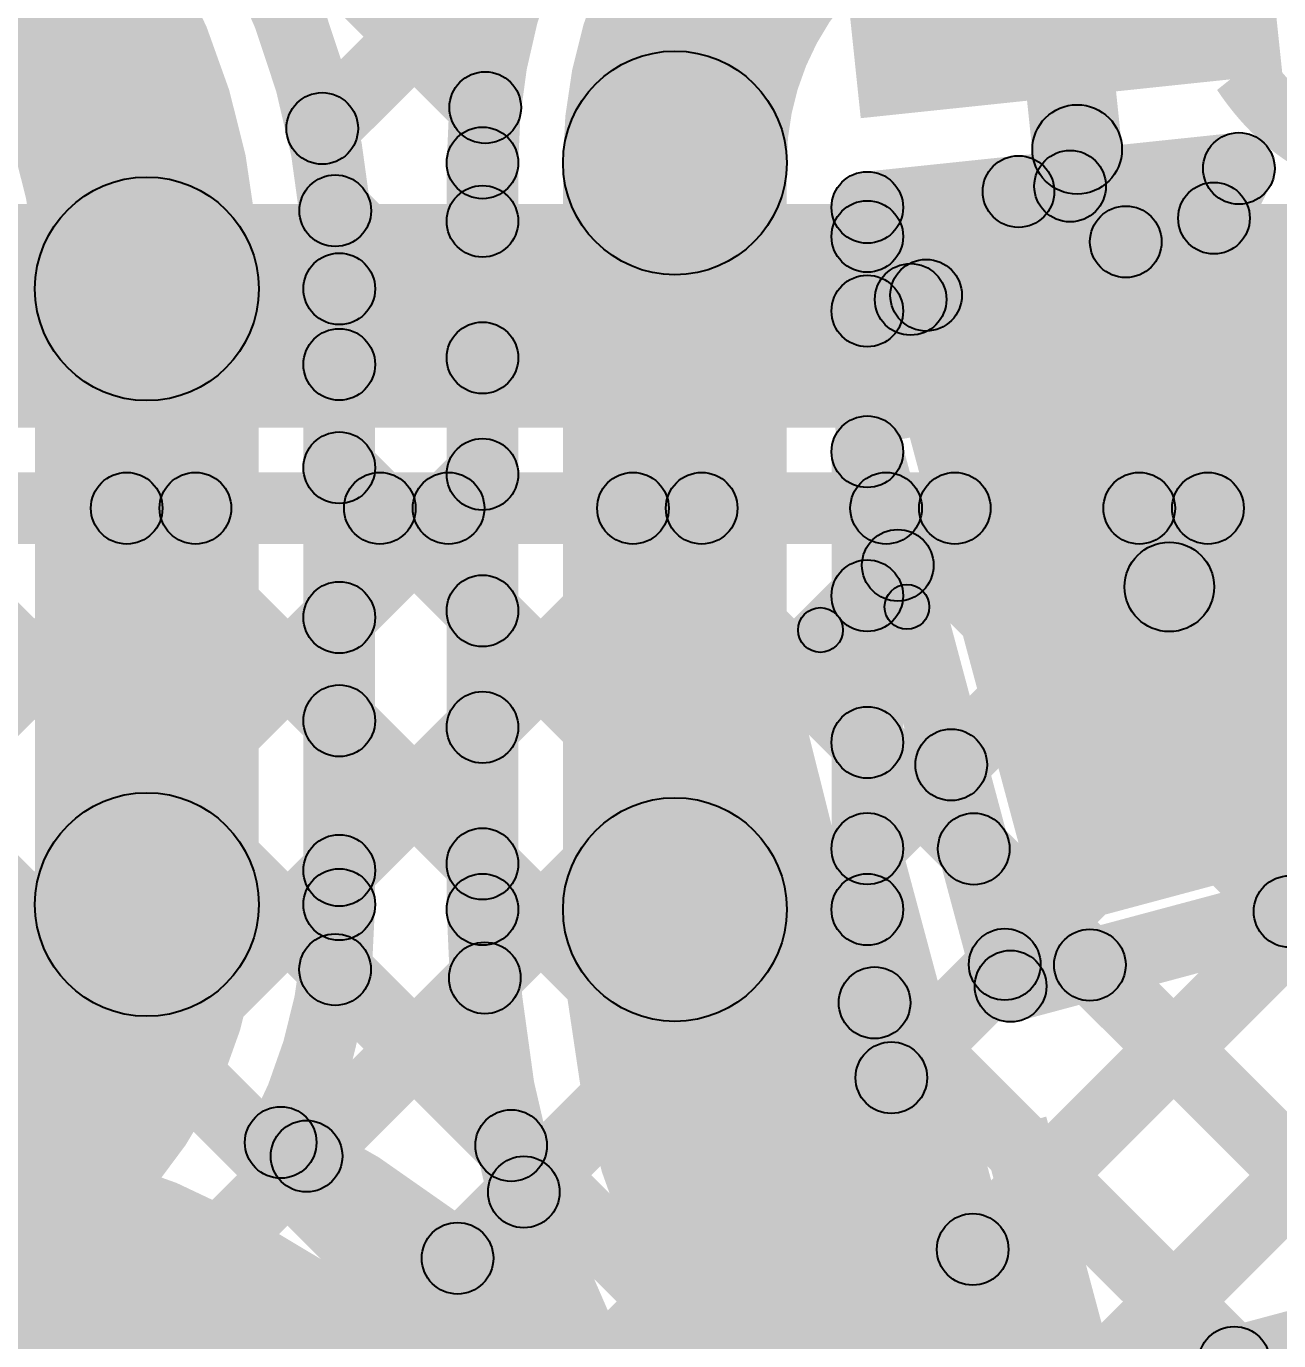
# Model space of a CAD drawing. Header units: millimetres. Extents: x -2.17 to 2.17, y -2.17 to 2.17.
# Drawn here: x -1.5535 to -1.4135, y -0.3766 to -0.2296 of the extents above; entities that cross this region are included whole.
import ezdxf

# ---------------------------------------------------------------- set-up
doc = ezdxf.new("R2010")
doc.units = ezdxf.units.MM
doc.header["$MEASUREMENT"] = 0
for name, color, linetype in [('BottomLayer', 5, 'Continuous'), ('BottomOverlay', 54, 'Continuous'), ('Mechanical2', 216, 'Continuous'), ('TopLayer', 1, 'Continuous'), ('TopOverlay', 2, 'Continuous'), ('TopPaste', 8, 'Continuous'), ('TopSolder', 216, 'Continuous')]:
    doc.layers.add(name, color=color, linetype=linetype)

# ---------------------------------------------------------------- blocks, each defined once
blk = doc.blocks.new('WS2812B_M____176')
at = {"layer": 'TopLayer'}
blk.add_hatch(color=1, dxfattribs=at).paths.add_polyline_path([(0.03503945, -0.01141725), (0.09409455, -0.01141725), (0.09409455, -0.05078735), (0.03503945, -0.05078735)])
at = {"layer": 'TopPaste'}
blk.add_hatch(color=8, dxfattribs=at).paths.add_polyline_path([(0.03503945, -0.01141725), (0.09409455, -0.01141725), (0.09409455, -0.05078735), (0.03503945, -0.05078735)])
at = {"layer": 'TopSolder'}
blk.add_hatch(color=216, dxfattribs=at).paths.add_polyline_path([(0.03103945, -0.00741725), (0.09809455, -0.00741725), (0.09809455, -0.05478735), (0.03103945, -0.05478735)])
blk = doc.blocks.new('WS2812B_M____177')
at = {"layer": 'TopLayer'}
blk.add_hatch(color=1, dxfattribs=at).paths.add_polyline_path([(-0.09409475, -0.01141715), (-0.03503965, -0.01141715), (-0.03503965, -0.05078725), (-0.09409475, -0.05078725)])
at = {"layer": 'TopOverlay'}
h = blk.add_hatch(color=2, dxfattribs=at)
edge = h.paths.add_edge_path()
edge.add_arc((-0.07, -0.06), 0.0025, 0, 360)
for points in [[(-0.067499900000125, -0.07000007500025), (-0.07249989999987501, -0.07000012499975), (-0.07249999999987501, -0.06000002499975), (-0.067500000000125, -0.05999997500025)], [(-0.06999989642857143, -0.07250009999999744), (-0.06999990357142857, -0.06750010000000255), (0.07000009642857143, -0.06749990000000256), (0.07000010357142857, -0.07249989999999745)]]:
    blk.add_hatch(color=2, dxfattribs=at).paths.add_polyline_path(points)
h = blk.add_hatch(color=2, dxfattribs=at)
edge = h.paths.add_edge_path()
edge.add_arc((-0.0699999, -0.0700001), 0.0025, 0, 360)
h = blk.add_hatch(color=2, dxfattribs=at)
edge = h.paths.add_edge_path()
edge.add_arc((-0.0699999, -0.0700001), 0.0025, 0, 360)
at = {"layer": 'TopPaste'}
blk.add_hatch(color=8, dxfattribs=at).paths.add_polyline_path([(-0.09409475, -0.01141715), (-0.03503965, -0.01141715), (-0.03503965, -0.05078725), (-0.09409475, -0.05078725)])
at = {"layer": 'TopSolder'}
blk.add_hatch(color=216, dxfattribs=at).paths.add_polyline_path([(-0.09809475, -0.00741715), (-0.03103965, -0.00741715), (-0.03103965, -0.05478725), (-0.09809475, -0.05478725)])
at = {"layer": 'TopOverlay'}
for centre in [(-0.07, -0.06), (-0.0699999, -0.0700001), (-0.0699999, -0.0700001)]:
    blk.add_circle(centre, 0.0025, dxfattribs=at)

msp = doc.modelspace()

# ---------------------------------------------------------------- hatches: boundary and pattern name
at = {"layer": 'BottomLayer'}
for points in [[(-2.072, -0.2745), (-2.072, -0.2495), (-0.707, -0.2495), (-0.707, -0.2745)], [(-2.0214531, -0.2875), (-2.0214531, -0.2795), (-1.0275, -0.2795), (-1.0275, -0.2875)], [(-1.923503672875254, -0.6780843271247461), (-1.929160527124746, -0.6724274728752538), (-1.537404627124746, -0.2806715728752538), (-1.531747772875254, -0.2863284271247462)], [(-1.916216172875254, -0.6990811271247461), (-1.921873027124746, -0.6934242728752539), (-1.509120327124746, -0.2806715728752538), (-1.503463472875254, -0.2863284271247462)], [(-1.908928672875254, -0.7200779271247462), (-1.914585527124746, -0.7144210728752538), (-1.480836027124746, -0.2806715728752538), (-1.475179172875254, -0.2863284271247462)], [(-1.901641072875254, -0.7410746271247461), (-1.907297927124746, -0.7354177728752539), (-1.452551727124746, -0.2806715728752538), (-1.446894872875254, -0.2863284271247462)], [(-1.894353572875254, -0.7620714271247462), (-1.900010427124746, -0.7564145728752538), (-1.424267427124746, -0.2806715728752538), (-1.418610572875254, -0.2863284271247462)], [(-1.887066072875254, -0.7830682271247461), (-1.892722927124746, -0.7774113728752539), (-1.395983127124746, -0.2806715728752538), (-1.390326272875254, -0.2863284271247462)], [(-1.879778472875254, -0.8040649271247462), (-1.885435327124746, -0.7984080728752538), (-1.367698827124746, -0.2806715728752538), (-1.362041972875254, -0.2863284271247462)], [(-1.872157072875254, -0.8247278271247461), (-1.877813927124746, -0.8190709728752539), (-1.339414527124746, -0.2806715728752538), (-1.333757672875254, -0.2863284271247462)], [(-1.629935327124746, -0.2863284271247462), (-1.624278472875254, -0.2806715728752538), (-1.245671572875254, -0.6592784728752539), (-1.251328427124746, -0.6649353271247461)], [(-1.601651027124746, -0.2863284271247462), (-1.595994172875254, -0.2806715728752538), (-1.245671572875254, -0.6309941728752538), (-1.251328427124746, -0.6366510271247462)], [(-1.573366727124746, -0.2863284271247462), (-1.567709872875254, -0.2806715728752538), (-1.245671572875254, -0.6027098728752539), (-1.251328427124746, -0.6083667271247462)], [(-1.545082427124746, -0.2863284271247462), (-1.539425572875254, -0.2806715728752538), (-1.245671572875254, -0.5744255728752539), (-1.251328427124746, -0.5800824271247461)], [(-1.516798127124746, -0.2863284271247462), (-1.511141272875254, -0.2806715728752538), (-1.245671572875254, -0.5461412728752538), (-1.251328427124746, -0.5517981271247462)], [(-1.488513827124746, -0.2863284271247462), (-1.482856972875254, -0.2806715728752538), (-1.245671572875254, -0.5178569728752539), (-1.251328427124746, -0.5235138271247461)], [(-1.460229527124746, -0.2863284271247462), (-1.454572672875254, -0.2806715728752538), (-1.245671572875254, -0.4895726728752539), (-1.251328427124746, -0.4952295271247462)], [(-1.431945227124746, -0.2863284271247462), (-1.426288372875254, -0.2806715728752538), (-1.245671572875254, -0.4612883728752539), (-1.251328427124746, -0.4669452271247461)]]:
    msp.add_hatch(color=5, dxfattribs=at).paths.add_polyline_path(points)
h = msp.add_hatch(color=5, dxfattribs=at)
edge = h.paths.add_edge_path()
edge.add_arc((-1.542254, -0.2835), 0.004, 0, 360)
h = msp.add_hatch(color=5, dxfattribs=at)
edge = h.paths.add_edge_path()
edge.add_arc((-1.5345762, -0.2835), 0.004, 0, 360)
h = msp.add_hatch(color=5, dxfattribs=at)
edge = h.paths.add_edge_path()
edge.add_arc((-1.5139697, -0.2835), 0.004, 0, 360)
h = msp.add_hatch(color=5, dxfattribs=at)
edge = h.paths.add_edge_path()
edge.add_arc((-1.5062919, -0.2835), 0.004, 0, 360)
h = msp.add_hatch(color=5, dxfattribs=at)
edge = h.paths.add_edge_path()
edge.add_arc((-1.4856854, -0.2835), 0.004, 0, 360)
h = msp.add_hatch(color=5, dxfattribs=at)
edge = h.paths.add_edge_path()
edge.add_arc((-1.4780076, -0.2835), 0.004, 0, 360)
h = msp.add_hatch(color=5, dxfattribs=at)
edge = h.paths.add_edge_path()
edge.add_arc((-1.4574011, -0.2835), 0.004, 0, 360)
h = msp.add_hatch(color=5, dxfattribs=at)
edge = h.paths.add_edge_path()
edge.add_arc((-1.4497233, -0.2835), 0.004, 0, 360)
h = msp.add_hatch(color=5, dxfattribs=at)
edge = h.paths.add_edge_path()
edge.add_arc((-1.4291168, -0.2835), 0.004, 0, 360)
h = msp.add_hatch(color=5, dxfattribs=at)
edge = h.paths.add_edge_path()
edge.add_arc((-1.421439, -0.2835), 0.004, 0, 360)
at = {"layer": 'TopLayer'}
for points in [[(-1.589991927124746, -0.1565658271247462), (-1.584335072875254, -0.1509089728752538), (-1.499363972875254, -0.2358800728752538), (-1.505020827124746, -0.2415369271247462)], [(-1.421282870519994, -0.294532078718601), (-1.430224329480006, -0.290054321281399), (-1.382789629480006, -0.195333821281399), (-1.373848170519994, -0.199811578718601)], [(-1.445155410168419, -0.2045975357363805), (-1.435210189831581, -0.2035522642636195), (-1.431078489831582, -0.2428632642636195), (-1.441023710168418, -0.2439085357363805)], [(-1.517573072875254, -0.2438694271247462), (-1.523229927124746, -0.2382125728752538), (-1.498266727124746, -0.2132493728752538), (-1.492609872875254, -0.2189062271247462)], [(-1.459081887818633, -0.2538506877571759), (-1.459918112181367, -0.2458945122428241), (-1.418400112181367, -0.2415308122428241), (-1.417563887818633, -0.2494869877571759)], [(-1.41719052382078, -0.2528614177611296), (-1.42434367617922, -0.2492791822388704), (-1.42155857617922, -0.2437177822388703), (-1.41440542382078, -0.2473000177611296)], [(-1.4985, -0.3283585), (-1.5065, -0.3283585), (-1.5065, -0.2448921), (-1.4985, -0.2448921)], [(-1.4685, -0.3283585), (-1.4935, -0.3283585), (-1.4935, -0.2448921), (-1.4685, -0.2448921)], [(-1.451830872875254, -0.2629801271247462), (-1.457487727124746, -0.2573232728752538), (-1.445432827124746, -0.2452683728752538), (-1.439775972875254, -0.2509252271247462)], [(-1.439669627124746, -0.2503195271247462), (-1.434012772875254, -0.2446626728752538), (-1.427793072875254, -0.2508823728752538), (-1.433449927124746, -0.2565392271247462)], [(-1.521775727124746, -0.2530663271247462), (-1.516118872875254, -0.2474094728752538), (-1.499671572875254, -0.2638567728752538), (-1.505328427124746, -0.2695136271247462)], [(-1.458464719098647, -0.2653125020401804), (-1.460535280901353, -0.2575850979598196), (-1.421802380901353, -0.2472065979598196), (-1.419731819098647, -0.2549340020401804)], [(-1.515671572875254, -0.2702522271247462), (-1.521328427124746, -0.2645953728752538), (-1.505328427124746, -0.2485953728752538), (-1.499671572875254, -0.2542522271247462)], [(-1.4555, -0.2614488), (-1.4635, -0.2614488), (-1.4635, -0.2498726), (-1.4555, -0.2498726)], [(-1.462328427124746, -0.2559450271247462), (-1.456671572875254, -0.2502881728752538), (-1.450100172875254, -0.2568595728752538), (-1.455757027124746, -0.2625164271247462)], [(-1.5275, -0.3277978), (-1.5525, -0.3277978), (-1.5525, -0.2589726), (-1.5275, -0.2589726)], [(-1.5145, -0.3277978), (-1.5225, -0.3277978), (-1.5225, -0.2589726), (-1.5145, -0.2589726)], [(-1.521328427124746, -0.2817979271247462), (-1.515671572875254, -0.2761410728752538), (-1.499671572875254, -0.2921410728752538), (-1.505328427124746, -0.2977979271247462)], [(-1.463363703191454, -0.2782159766047513), (-1.455636296808546, -0.2761454233952487), (-1.439625896808546, -0.3358970233952486), (-1.447353303191454, -0.3379675766047514)], [(-1.515671572875254, -0.2985365271247462), (-1.521328427124746, -0.2928796728752538), (-1.505328427124746, -0.2768796728752538), (-1.499671572875254, -0.2825365271247462)], [(-1.4555, -0.3283585), (-1.4635, -0.3283585), (-1.4635, -0.2771807), (-1.4555, -0.2771807)], [(-1.456671572875254, -0.2961051271247462), (-1.462328427124746, -0.2904482728752538), (-1.458926927124746, -0.2870467728752538), (-1.453270072875254, -0.2927036271247462)], [(-1.521328427124746, -0.3100822271247462), (-1.515671572875254, -0.3044253728752538), (-1.499671572875254, -0.3204253728752538), (-1.505328427124746, -0.3260822271247462)], [(-1.515671572875254, -0.3268208271247462), (-1.521328427124746, -0.3211639728752538), (-1.505328427124746, -0.3051639728752538), (-1.499671572875254, -0.3108208271247462)], [(-1.462328427124746, -0.3125136271247462), (-1.456671572875254, -0.3068567728752538), (-1.444774072875254, -0.3187542728752538), (-1.450430927124746, -0.3244111271247462)], [(-1.456671572875254, -0.3243894271247462), (-1.462328427124746, -0.3187325728752538), (-1.452949727124746, -0.3093538728752538), (-1.447292872875254, -0.3150107271247462)], [(-1.431241972875254, -0.3838127271247462), (-1.436898827124746, -0.3781558728752538), (-1.373275627124746, -0.3145326728752538), (-1.367618772875254, -0.3201895271247462)], [(-1.442454324579284, -0.3407960035087155), (-1.444524875420716, -0.3330685964912845), (-1.389109475420716, -0.3182200964912845), (-1.387038924579284, -0.3259475035087155)], [(-1.444893772875254, -0.3691802271247462), (-1.450550627124746, -0.3635233728752538), (-1.411912127124746, -0.3248848728752538), (-1.406255272875254, -0.3305417271247462)], [(-1.415148827124746, -0.3314089271247462), (-1.409491972875254, -0.3257520728752538), (-1.371052272875254, -0.3641917728752538), (-1.376709127124746, -0.3698486271247462)], [(-1.453986472875254, -0.3499886271247462), (-1.459643327124746, -0.3443317728752538), (-1.446972627124746, -0.3316610728752538), (-1.441315772875254, -0.3373179271247462)], [(-1.437455927124746, -0.3373861271247462), (-1.431799072875254, -0.3317292728752538), (-1.393359372875254, -0.3701689728752538), (-1.399016227124746, -0.3758258271247462)], [(-1.519327472875254, -0.3587610271247462), (-1.524984327124746, -0.3531041728752538), (-1.505062327124746, -0.3331821728752538), (-1.499405472875254, -0.3388390271247462)], [(-1.521792027124746, -0.3379029271247462), (-1.516135172875254, -0.3322460728752538), (-1.496465072875254, -0.3519161728752538), (-1.502121927124746, -0.3575730271247462)], [(-1.461514527124746, -0.3416118271247462), (-1.455857672875254, -0.3359549728752538), (-1.415666472875254, -0.3761461728752538), (-1.421323327124746, -0.3818030271247462)], [(-1.502455572875254, -0.3701734271247462), (-1.508112427124746, -0.3645165728752538), (-1.500705327124746, -0.3571094728752538), (-1.495048472875254, -0.3627663271247462)], [(-1.430933524847143, -0.3864486035804882), (-1.433004075152857, -0.3787211964195119), (-1.372095075152857, -0.3624006964195118), (-1.370024524847143, -0.3701281035804882)]]:
    msp.add_hatch(color=1, dxfattribs=at).paths.add_polyline_path(points)
h = msp.add_hatch(color=1, dxfattribs=at)
edge = h.paths.add_edge_path()
edge.add_arc((-1.481, -0.2448921), 0.0125, 0, 360)
h = msp.add_hatch(color=1, dxfattribs=at)
edge = h.paths.add_edge_path()
edge.add_arc((-1.481, -0.2448921), 0.0125, 0, 360)
h = msp.add_hatch(color=1, dxfattribs=at)
edge = h.paths.add_edge_path()
edge.add_arc((-1.5021924, -0.2387085), 0.004, 0, 360)
h = msp.add_hatch(color=1, dxfattribs=at)
edge = h.paths.add_edge_path()
edge.add_arc((-1.5204015, -0.241041), 0.004, 0, 360)
h = msp.add_hatch(color=1, dxfattribs=at)
edge = h.paths.add_edge_path()
edge.add_arc((-1.4360511, -0.2433859), 0.005, 0, 360)
h = msp.add_hatch(color=1, dxfattribs=at)
edge = h.paths.add_edge_path()
edge.add_arc((-1.5025, -0.2448921), 0.004, 0, 360)
h = msp.add_hatch(color=1, dxfattribs=at)
edge = h.paths.add_edge_path()
edge.add_arc((-1.5025, -0.2448921), 0.004, 0, 360)
h = msp.add_hatch(color=1, dxfattribs=at)
edge = h.paths.add_edge_path()
edge.add_arc((-1.417982, -0.2455089), 0.004, 0, 360)
h = msp.add_hatch(color=1, dxfattribs=at)
edge = h.paths.add_edge_path()
edge.add_arc((-1.417982, -0.2455089), 0.004, 0, 360)
h = msp.add_hatch(color=1, dxfattribs=at)
edge = h.paths.add_edge_path()
edge.add_arc((-1.4368412, -0.2474911), 0.004, 0, 360)
h = msp.add_hatch(color=1, dxfattribs=at)
edge = h.paths.add_edge_path()
edge.add_arc((-1.4426044, -0.2480968), 0.004, 0, 360)
h = msp.add_hatch(color=1, dxfattribs=at)
edge = h.paths.add_edge_path()
edge.add_arc((-1.54, -0.2589726), 0.0125, 0, 360)
h = msp.add_hatch(color=1, dxfattribs=at)
edge = h.paths.add_edge_path()
edge.add_arc((-1.54, -0.2589726), 0.0125, 0, 360)
h = msp.add_hatch(color=1, dxfattribs=at)
edge = h.paths.add_edge_path()
edge.add_arc((-1.5189473, -0.2502379), 0.004, 0, 360)
h = msp.add_hatch(color=1, dxfattribs=at)
edge = h.paths.add_edge_path()
edge.add_arc((-1.4595, -0.2498726), 0.004, 0, 360)
h = msp.add_hatch(color=1, dxfattribs=at)
edge = h.paths.add_edge_path()
edge.add_arc((-1.4595, -0.2498726), 0.004, 0, 360)
h = msp.add_hatch(color=1, dxfattribs=at)
edge = h.paths.add_edge_path()
edge.add_arc((-1.5025, -0.2514238), 0.004, 0, 360)
h = msp.add_hatch(color=1, dxfattribs=at)
edge = h.paths.add_edge_path()
edge.add_arc((-1.4207671, -0.2510703), 0.004, 0, 360)
h = msp.add_hatch(color=1, dxfattribs=at)
edge = h.paths.add_edge_path()
edge.add_arc((-1.4207671, -0.2510703), 0.004, 0, 360)
h = msp.add_hatch(color=1, dxfattribs=at)
edge = h.paths.add_edge_path()
edge.add_arc((-1.4595, -0.2531166), 0.004, 0, 360)
h = msp.add_hatch(color=1, dxfattribs=at)
edge = h.paths.add_edge_path()
edge.add_arc((-1.4306215, -0.2537108), 0.004, 0, 360)
h = msp.add_hatch(color=1, dxfattribs=at)
edge = h.paths.add_edge_path()
edge.add_arc((-1.5185, -0.2589726), 0.004, 0, 360)
h = msp.add_hatch(color=1, dxfattribs=at)
edge = h.paths.add_edge_path()
edge.add_arc((-1.5185, -0.2589726), 0.004, 0, 360)
h = msp.add_hatch(color=1, dxfattribs=at)
edge = h.paths.add_edge_path()
edge.add_arc((-1.4546593, -0.2601517), 0.004, 0, 360)
h = msp.add_hatch(color=1, dxfattribs=at)
edge = h.paths.add_edge_path()
edge.add_arc((-1.4529286, -0.259688), 0.004, 0, 360)
h = msp.add_hatch(color=1, dxfattribs=at)
edge = h.paths.add_edge_path()
edge.add_arc((-1.4595, -0.2614488), 0.004, 0, 360)
h = msp.add_hatch(color=1, dxfattribs=at)
edge = h.paths.add_edge_path()
edge.add_arc((-1.4595, -0.2614488), 0.004, 0, 360)
h = msp.add_hatch(color=1, dxfattribs=at)
edge = h.paths.add_edge_path()
edge.add_arc((-1.5025, -0.2666852), 0.004, 0, 360)
h = msp.add_hatch(color=1, dxfattribs=at)
edge = h.paths.add_edge_path()
edge.add_arc((-1.5185, -0.2674238), 0.004, 0, 360)
h = msp.add_hatch(color=1, dxfattribs=at)
edge = h.paths.add_edge_path()
edge.add_arc((-1.4595, -0.2771807), 0.004, 0, 360)
h = msp.add_hatch(color=1, dxfattribs=at)
edge = h.paths.add_edge_path()
edge.add_arc((-1.4595, -0.2771807), 0.004, 0, 360)
h = msp.add_hatch(color=1, dxfattribs=at)
edge = h.paths.add_edge_path()
edge.add_arc((-1.5185, -0.2789695), 0.004, 0, 360)
h = msp.add_hatch(color=1, dxfattribs=at)
edge = h.paths.add_edge_path()
edge.add_arc((-1.5025, -0.2797081), 0.004, 0, 360)
h = msp.add_hatch(color=1, dxfattribs=at)
edge = h.paths.add_edge_path()
edge.add_arc((-1.4560985, -0.2898752), 0.004, 0, 360)
h = msp.add_hatch(color=1, dxfattribs=at)
edge = h.paths.add_edge_path()
edge.add_arc((-1.4257536, -0.2922932), 0.005, 0, 360)
h = msp.add_hatch(color=1, dxfattribs=at)
edge = h.paths.add_edge_path()
edge.add_arc((-1.4595, -0.2932767), 0.004, 0, 360)
h = msp.add_hatch(color=1, dxfattribs=at)
edge = h.paths.add_edge_path()
edge.add_arc((-1.5185, -0.2957081), 0.004, 0, 360)
h = msp.add_hatch(color=1, dxfattribs=at)
edge = h.paths.add_edge_path()
edge.add_arc((-1.5025, -0.2949695), 0.004, 0, 360)
h = msp.add_hatch(color=1, dxfattribs=at)
edge = h.paths.add_edge_path()
edge.add_arc((-1.5185, -0.3072538), 0.004, 0, 360)
h = msp.add_hatch(color=1, dxfattribs=at)
edge = h.paths.add_edge_path()
edge.add_arc((-1.5025, -0.3079924), 0.004, 0, 360)
h = msp.add_hatch(color=1, dxfattribs=at)
edge = h.paths.add_edge_path()
edge.add_arc((-1.4595, -0.3096852), 0.004, 0, 360)
h = msp.add_hatch(color=1, dxfattribs=at)
edge = h.paths.add_edge_path()
edge.add_arc((-1.4501213, -0.3121823), 0.004, 0, 360)
h = msp.add_hatch(color=1, dxfattribs=at)
edge = h.paths.add_edge_path()
edge.add_arc((-1.54, -0.3277978), 0.0125, 0, 360)
h = msp.add_hatch(color=1, dxfattribs=at)
edge = h.paths.add_edge_path()
edge.add_arc((-1.54, -0.3277978), 0.0125, 0, 360)
h = msp.add_hatch(color=1, dxfattribs=at)
edge = h.paths.add_edge_path()
edge.add_arc((-1.481, -0.3283585), 0.0125, 0, 360)
h = msp.add_hatch(color=1, dxfattribs=at)
edge = h.paths.add_edge_path()
edge.add_arc((-1.481, -0.3283585), 0.0125, 0, 360)
h = msp.add_hatch(color=1, dxfattribs=at)
edge = h.paths.add_edge_path()
edge.add_arc((-1.4595, -0.321561), 0.004, 0, 360)
h = msp.add_hatch(color=1, dxfattribs=at)
edge = h.paths.add_edge_path()
edge.add_arc((-1.4476025, -0.3215827), 0.004, 0, 360)
h = msp.add_hatch(color=1, dxfattribs=at)
edge = h.paths.add_edge_path()
edge.add_arc((-1.5185, -0.3239924), 0.004, 0, 360)
h = msp.add_hatch(color=1, dxfattribs=at)
edge = h.paths.add_edge_path()
edge.add_arc((-1.5025, -0.3232538), 0.004, 0, 360)
h = msp.add_hatch(color=1, dxfattribs=at)
edge = h.paths.add_edge_path()
edge.add_arc((-1.5185, -0.3277978), 0.004, 0, 360)
h = msp.add_hatch(color=1, dxfattribs=at)
edge = h.paths.add_edge_path()
edge.add_arc((-1.5185, -0.3277978), 0.004, 0, 360)
h = msp.add_hatch(color=1, dxfattribs=at)
edge = h.paths.add_edge_path()
edge.add_arc((-1.5025, -0.3283585), 0.004, 0, 360)
h = msp.add_hatch(color=1, dxfattribs=at)
edge = h.paths.add_edge_path()
edge.add_arc((-1.5025, -0.3283585), 0.004, 0, 360)
h = msp.add_hatch(color=1, dxfattribs=at)
edge = h.paths.add_edge_path()
edge.add_arc((-1.4595, -0.3283585), 0.004, 0, 360)
h = msp.add_hatch(color=1, dxfattribs=at)
edge = h.paths.add_edge_path()
edge.add_arc((-1.4595, -0.3283585), 0.004, 0, 360)
h = msp.add_hatch(color=1, dxfattribs=at)
edge = h.paths.add_edge_path()
edge.add_arc((-1.4123204, -0.3285805), 0.004, 0, 360)
h = msp.add_hatch(color=1, dxfattribs=at)
edge = h.paths.add_edge_path()
edge.add_arc((-1.4441442, -0.3344895), 0.004, 0, 360)
h = msp.add_hatch(color=1, dxfattribs=at)
edge = h.paths.add_edge_path()
edge.add_arc((-1.4346275, -0.3345577), 0.004, 0, 360)
h = msp.add_hatch(color=1, dxfattribs=at)
edge = h.paths.add_edge_path()
edge.add_arc((-1.5189636, -0.3350745), 0.004, 0, 360)
h = msp.add_hatch(color=1, dxfattribs=at)
edge = h.paths.add_edge_path()
edge.add_arc((-1.5022339, -0.3360106), 0.004, 0, 360)
h = msp.add_hatch(color=1, dxfattribs=at)
edge = h.paths.add_edge_path()
edge.add_arc((-1.4434896, -0.3369323), 0.004, 0, 360)
h = msp.add_hatch(color=1, dxfattribs=at)
edge = h.paths.add_edge_path()
edge.add_arc((-1.4434896, -0.3369323), 0.004, 0, 360)
h = msp.add_hatch(color=1, dxfattribs=at)
edge = h.paths.add_edge_path()
edge.add_arc((-1.4586861, -0.3387834), 0.004, 0, 360)
h = msp.add_hatch(color=1, dxfattribs=at)
edge = h.paths.add_edge_path()
edge.add_arc((-1.4568149, -0.3471602), 0.004, 0, 360)
h = msp.add_hatch(color=1, dxfattribs=at)
edge = h.paths.add_edge_path()
edge.add_arc((-1.5250436, -0.3543982), 0.004, 0, 360)
h = msp.add_hatch(color=1, dxfattribs=at)
edge = h.paths.add_edge_path()
edge.add_arc((-1.5250436, -0.3543982), 0.004, 0, 360)
h = msp.add_hatch(color=1, dxfattribs=at)
edge = h.paths.add_edge_path()
edge.add_arc((-1.4992935, -0.3547446), 0.004, 0, 360)
h = msp.add_hatch(color=1, dxfattribs=at)
edge = h.paths.add_edge_path()
edge.add_arc((-1.5221559, -0.3559326), 0.004, 0, 360)
h = msp.add_hatch(color=1, dxfattribs=at)
edge = h.paths.add_edge_path()
edge.add_arc((-1.4978769, -0.3599379), 0.004, 0, 360)
h = msp.add_hatch(color=1, dxfattribs=at)
edge = h.paths.add_edge_path()
edge.add_arc((-1.4477222, -0.3663518), 0.004, 0, 360)
h = msp.add_hatch(color=1, dxfattribs=at)
edge = h.paths.add_edge_path()
edge.add_arc((-1.505284, -0.367345), 0.004, 0, 360)
h = msp.add_hatch(color=1, dxfattribs=at)
edge = h.paths.add_edge_path()
edge.add_arc((-1.4184949, -0.3789746), 0.004, 0, 360)

# ---------------------------------------------------------------- linework, layer by layer
at = {"layer": 'BottomLayer'}
for centre in [(-1.542254, -0.2835), (-1.5345762, -0.2835), (-1.5139697, -0.2835), (-1.5062919, -0.2835), (-1.4856854, -0.2835), (-1.4780076, -0.2835), (-1.4574011, -0.2835), (-1.4497233, -0.2835), (-1.4291168, -0.2835), (-1.421439, -0.2835)]:
    msp.add_circle(centre, 0.004, dxfattribs=at)
at = {"layer": 'Mechanical2', "const_width": 0.01}
for points in [[(2.1653543, 0.001, 1), (-2.1653543, 0.001, 1)], [(2.081354, -0.01, 1), (-2.049354, -0.01, 1)], [(1.8405512, 0.001, 1), (-1.8405512, 0.001, 1)], [(1.6437008, 0.001, 1), (-1.6437008, 0.001, 1)], [(1.503937, 0, 1), (-1.503937, 0, 1)]]:
    msp.add_lwpolyline(points, format="xyb", close=True, dxfattribs=at)
at = {"layer": 'TopLayer'}
for points, const_width in [([(-1.5795006, -0.1770578, -0.331439447356478), (-1.5185, -0.2589726)], 0.008), ([(-1.604, -0.1949726, -0.4142135623730951), (-1.54, -0.2589726)], 0.025), ([(-1.481, -0.2448921, -0.4142135623730951), (-1.4401828, -0.2040749)], 0.025), ([(-1.5025, -0.2448921, -0.1590399341238311), (-1.4905046, -0.2081341)], 0.008), ([(-1.54, -0.3277978, -0.4142135623730951), (-1.5758384, -0.3636362)], 0.025), ([(-1.3923313, -0.4170272, -0.4142135623730951), (-1.481, -0.3283585)], 0.025), ([(-1.5185, -0.3277978, -0.1211918711315101), (-1.5250436, -0.3543982)], 0.008), ([(-1.4429849, -0.4261918, -0.2802726377831566), (-1.5025, -0.3283585)], 0.008), ([(-1.4319688, -0.3825849, -0.2393156105626506), (-1.4595, -0.3283585)], 0.008), ([(-1.5758384, -0.3636362, -0.4142135623730951), (-1.486, -0.4534746)], 0.025), ([(-1.5250436, -0.3543982, -0.2813536044613598), (-1.4645, -0.4534746)], 0.008)]:
    msp.add_lwpolyline(points, format="xyb", dxfattribs=dict(at, const_width=const_width))
for centre, radius in [((-1.481, -0.2448921), 0.0125), ((-1.481, -0.2448921), 0.0125), ((-1.5021924, -0.2387085), 0.004), ((-1.5204015, -0.241041), 0.004), ((-1.4360511, -0.2433859), 0.005), ((-1.5025, -0.2448921), 0.004), ((-1.5025, -0.2448921), 0.004), ((-1.417982, -0.2455089), 0.004), ((-1.417982, -0.2455089), 0.004), ((-1.4368412, -0.2474911), 0.004), ((-1.4426044, -0.2480968), 0.004), ((-1.54, -0.2589726), 0.0125), ((-1.54, -0.2589726), 0.0125), ((-1.5189473, -0.2502379), 0.004), ((-1.4595, -0.2498726), 0.004), ((-1.4595, -0.2498726), 0.004), ((-1.5025, -0.2514238), 0.004), ((-1.4207671, -0.2510703), 0.004), ((-1.4207671, -0.2510703), 0.004), ((-1.4595, -0.2531166), 0.004), ((-1.4306215, -0.2537108), 0.004), ((-1.5185, -0.2589726), 0.004), ((-1.5185, -0.2589726), 0.004), ((-1.4546593, -0.2601517), 0.004), ((-1.4529286, -0.259688), 0.004), ((-1.4595, -0.2614488), 0.004), ((-1.4595, -0.2614488), 0.004), ((-1.5025, -0.2666852), 0.004), ((-1.5185, -0.2674238), 0.004), ((-1.4595, -0.2771807), 0.004), ((-1.4595, -0.2771807), 0.004), ((-1.5185, -0.2789695), 0.004), ((-1.5025, -0.2797081), 0.004), ((-1.4560985, -0.2898752), 0.004), ((-1.4257536, -0.2922932), 0.005), ((-1.4595, -0.2932767), 0.004), ((-1.5185, -0.2957081), 0.004), ((-1.5025, -0.2949695), 0.004), ((-1.5185, -0.3072538), 0.004), ((-1.5025, -0.3079924), 0.004), ((-1.4595, -0.3096852), 0.004), ((-1.4501213, -0.3121823), 0.004), ((-1.54, -0.3277978), 0.0125), ((-1.54, -0.3277978), 0.0125), ((-1.481, -0.3283585), 0.0125), ((-1.481, -0.3283585), 0.0125), ((-1.4595, -0.321561), 0.004), ((-1.4476025, -0.3215827), 0.004), ((-1.5185, -0.3239924), 0.004), ((-1.5025, -0.3232538), 0.004), ((-1.5185, -0.3277978), 0.004), ((-1.5185, -0.3277978), 0.004), ((-1.5025, -0.3283585), 0.004), ((-1.5025, -0.3283585), 0.004), ((-1.4595, -0.3283585), 0.004), ((-1.4595, -0.3283585), 0.004), ((-1.4123204, -0.3285805), 0.004), ((-1.4441442, -0.3344895), 0.004), ((-1.4346275, -0.3345577), 0.004), ((-1.5189636, -0.3350745), 0.004), ((-1.5022339, -0.3360106), 0.004), ((-1.4434896, -0.3369323), 0.004), ((-1.4434896, -0.3369323), 0.004), ((-1.4586861, -0.3387834), 0.004), ((-1.4568149, -0.3471602), 0.004), ((-1.5250436, -0.3543982), 0.004), ((-1.5250436, -0.3543982), 0.004), ((-1.4992935, -0.3547446), 0.004), ((-1.5221559, -0.3559326), 0.004), ((-1.4978769, -0.3599379), 0.004), ((-1.4477222, -0.3663518), 0.004), ((-1.505284, -0.367345), 0.004), ((-1.4184949, -0.3789746), 0.004)]:
    msp.add_circle(centre, radius, dxfattribs=at)

# ---------------------------------------------------------------- block references
for name, p, rotation in [('WS2812B_M____176', (-1.416, -0.1366105), 275.9999999999999), ('WS2812B_M____177', (-1.379, -0.3466105), 285)]:
    msp.add_blockref(name, p, dxfattribs=dict(rotation=rotation))

# ---------------------------------------------------------------- texts
at = {"layer": 'BottomOverlay', "text_generation_flag": 2}
for s, rotation, p in [('VCC_L1', 10, (-1.254, -0.2226105)), ('BAT_IN', 15, (-1.223, -0.3556105))]:
    msp.add_text(s, height=0.06, rotation=rotation, dxfattribs=at).set_placement(p)

doc.saveas('drawing.dxf')
